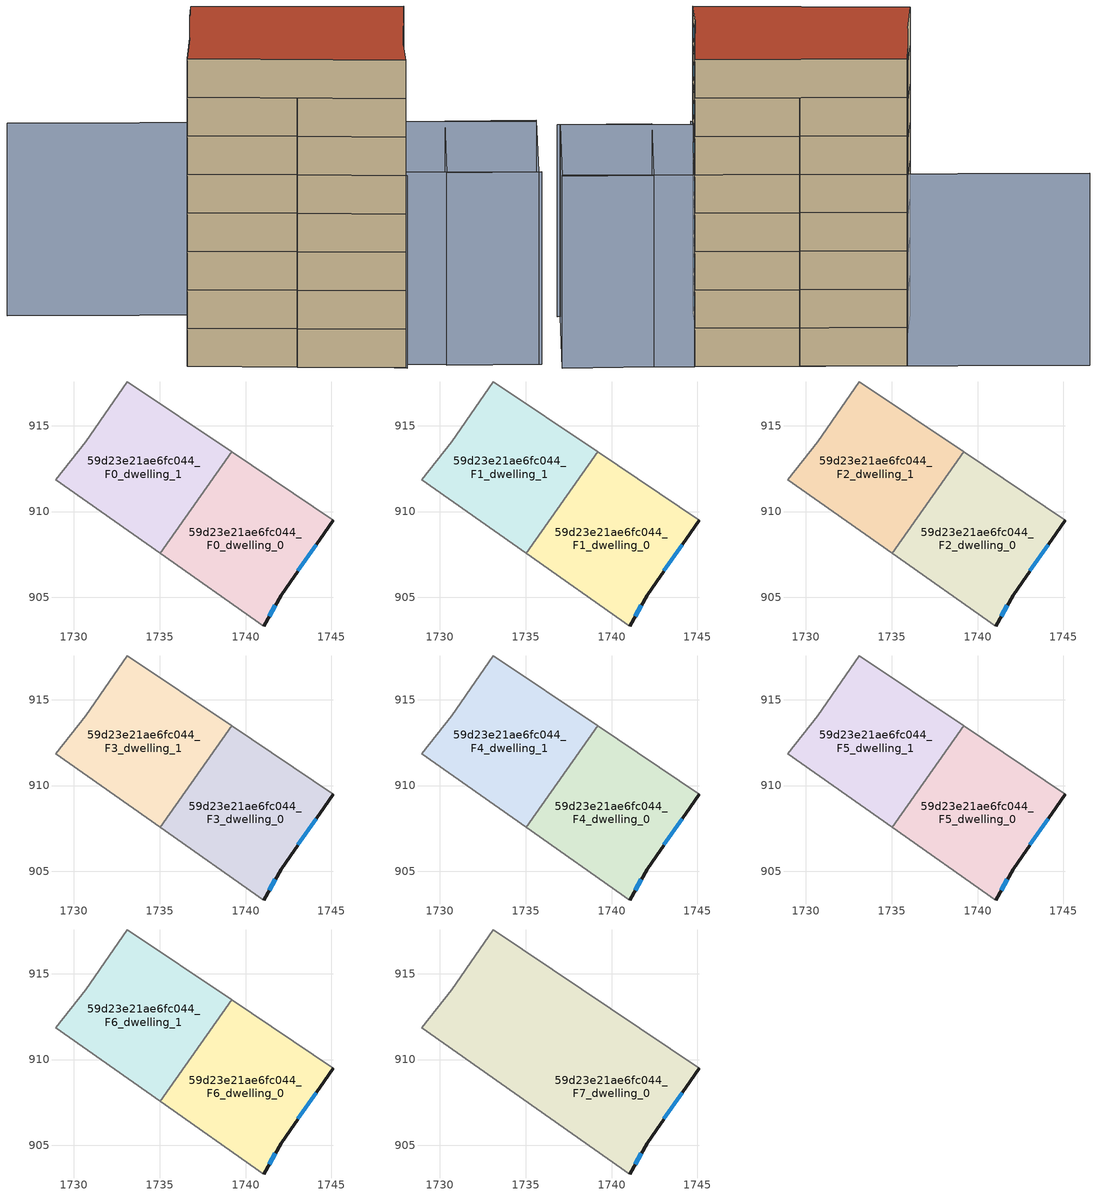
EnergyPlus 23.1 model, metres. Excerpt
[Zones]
59d23e21ae6fc044_F0_dwelling_0
 floor ground (EU_floor_Construction): 1745.1,909.51 1742.07,905.12 1741.05,903.34 1735.04,907.57 1739.19,913.47 z0
 wall outside (EU_wall_Construction): 1741.05,903.34 1742.07,905.12 1745.1,909.51 z0:3
 wall adiabatic (EU_wall_Construction): 1735.04,907.57 1741.05,903.34 / 1745.1,909.51 1739.19,913.47 z0:3
 wall to 59d23e21ae6fc044_F0_dwelling_1 (EU_wall_Construction): 1739.19,913.47 1735.04,907.57 z0:3
 window (EU_Window_Construction): 1743.06,906.55 1744.12,908.08 / 1741.38,903.92 1741.74,904.54 z0.98:2.02
59d23e21ae6fc044_F0_dwelling_1
 floor ground (EU_floor_Construction): 1739.19,913.47 1735.04,907.57 1728.95,911.84 1730.7,914.08 1732.31,916.44 1733.12,917.55 z0
 wall adiabatic (EU_wall_Construction): 1739.19,913.47 1733.12,917.55 1732.31,916.44 1730.7,914.08 1728.95,911.84 1735.04,907.57 z0:3
59d23e21ae6fc044_F1_dwelling_0
 floor to 59d23e21ae6fc044_F0_dwelling_0 (EU_floor_Construction): 1745.1,909.51 1742.07,905.12 1741.05,903.34 1735.04,907.57 1739.19,913.47 z3
 wall outside (EU_wall_Construction): 1741.05,903.34 1742.07,905.12 1745.1,909.51 z3:6
 wall adiabatic (EU_wall_Construction): 1735.04,907.57 1741.05,903.34 / 1745.1,909.51 1739.19,913.47 z3:6
 wall to 59d23e21ae6fc044_F1_dwelling_1 (EU_wall_Construction): 1739.19,913.47 1735.04,907.57 z3:6
 window (EU_Window_Construction): 1743.06,906.55 1744.12,908.08 / 1741.38,903.92 1741.74,904.54 z3.98:5.02
59d23e21ae6fc044_F1_dwelling_1
 floor to 59d23e21ae6fc044_F0_dwelling_1 (EU_floor_Construction): 1739.19,913.47 1735.04,907.57 1728.95,911.84 1730.7,914.08 1732.31,916.44 1733.12,917.55 z3
 wall adiabatic (EU_wall_Construction): 1739.19,913.47 1733.12,917.55 1732.31,916.44 1730.7,914.08 1728.95,911.84 1735.04,907.57 z3:6
59d23e21ae6fc044_F2_dwelling_0
 floor to 59d23e21ae6fc044_F1_dwelling_0 (EU_floor_Construction): 1745.1,909.51 1742.07,905.12 1741.05,903.34 1735.04,907.57 1739.19,913.47 z6
 wall outside (EU_wall_Construction): 1741.05,903.34 1742.07,905.12 1745.1,909.51 z6:9
 wall adiabatic (EU_wall_Construction): 1735.04,907.57 1741.05,903.34 / 1745.1,909.51 1739.19,913.47 z6:9
 wall to 59d23e21ae6fc044_F2_dwelling_1 (EU_wall_Construction): 1739.19,913.47 1735.04,907.57 z6:9
 window (EU_Window_Construction): 1743.06,906.55 1744.12,908.08 / 1741.38,903.92 1741.74,904.54 z6.98:8.02
59d23e21ae6fc044_F2_dwelling_1
 floor to 59d23e21ae6fc044_F1_dwelling_1 (EU_floor_Construction): 1739.19,913.47 1735.04,907.57 1728.95,911.84 1730.7,914.08 1732.31,916.44 1733.12,917.55 z6
 wall adiabatic (EU_wall_Construction): 1739.19,913.47 1733.12,917.55 1732.31,916.44 1730.7,914.08 1728.95,911.84 1735.04,907.57 z6:9
59d23e21ae6fc044_F3_dwelling_0
 floor to 59d23e21ae6fc044_F2_dwelling_0 (EU_floor_Construction): 1745.1,909.51 1742.07,905.12 1741.05,903.34 1735.04,907.57 1739.19,913.47 z9
 wall outside (EU_wall_Construction): 1741.05,903.34 1742.07,905.12 1745.1,909.51 z9:12
 wall adiabatic (EU_wall_Construction): 1735.04,907.57 1741.05,903.34 / 1745.1,909.51 1739.19,913.47 z9:12
 wall to 59d23e21ae6fc044_F3_dwelling_1 (EU_wall_Construction): 1739.19,913.47 1735.04,907.57 z9:12
 window (EU_Window_Construction): 1743.06,906.55 1744.12,908.08 / 1741.38,903.92 1741.74,904.54 z9.98:11.02
59d23e21ae6fc044_F3_dwelling_1
 floor to 59d23e21ae6fc044_F2_dwelling_1 (EU_floor_Construction): 1739.19,913.47 1735.04,907.57 1728.95,911.84 1730.7,914.08 1732.31,916.44 1733.12,917.55 z9
 wall adiabatic (EU_wall_Construction): 1739.19,913.47 1733.12,917.55 1732.31,916.44 1730.7,914.08 1728.95,911.84 1735.04,907.57 z9:12
59d23e21ae6fc044_F4_dwelling_0
 floor to 59d23e21ae6fc044_F3_dwelling_0 (EU_floor_Construction): 1745.1,909.51 1742.07,905.12 1741.05,903.34 1735.04,907.57 1739.19,913.47 z12
 wall outside (EU_wall_Construction): 1741.05,903.34 1742.07,905.12 1745.1,909.51 z12:15
 wall adiabatic (EU_wall_Construction): 1735.04,907.57 1741.05,903.34 / 1745.1,909.51 1739.19,913.47 z12:15
 wall to 59d23e21ae6fc044_F4_dwelling_1 (EU_wall_Construction): 1739.19,913.47 1735.04,907.57 z12:15
 window (EU_Window_Construction): 1743.06,906.55 1744.12,908.08 / 1741.38,903.92 1741.74,904.54 z12.98:14.02
59d23e21ae6fc044_F4_dwelling_1
 floor to 59d23e21ae6fc044_F3_dwelling_1 (EU_floor_Construction): 1739.19,913.47 1735.04,907.57 1728.95,911.84 1730.7,914.08 1732.31,916.44 1733.12,917.55 z12
 wall adiabatic (EU_wall_Construction): 1739.19,913.47 1733.12,917.55 1732.31,916.44 1730.7,914.08 1728.95,911.84 1735.04,907.57 z12:15
59d23e21ae6fc044_F5_dwelling_0
 floor to 59d23e21ae6fc044_F4_dwelling_0 (EU_floor_Construction): 1745.1,909.51 1742.07,905.12 1741.05,903.34 1735.04,907.57 1739.19,913.47 z15
 wall outside (EU_wall_Construction): 1741.05,903.34 1742.07,905.12 1745.1,909.51 z15:18
 wall adiabatic (EU_wall_Construction): 1735.04,907.57 1741.05,903.34 / 1745.1,909.51 1739.19,913.47 z15:18
 wall to 59d23e21ae6fc044_F5_dwelling_1 (EU_wall_Construction): 1739.19,913.47 1735.04,907.57 z15:18
 window (EU_Window_Construction): 1743.06,906.55 1744.12,908.08 / 1741.38,903.92 1741.74,904.54 z15.98:17.02
59d23e21ae6fc044_F5_dwelling_1
 floor to 59d23e21ae6fc044_F4_dwelling_1 (EU_floor_Construction): 1739.19,913.47 1735.04,907.57 1728.95,911.84 1730.7,914.08 1732.31,916.44 1733.12,917.55 z15
 wall adiabatic (EU_wall_Construction): 1739.19,913.47 1733.12,917.55 1732.31,916.44 1730.7,914.08 1728.95,911.84 1735.04,907.57 z15:18
59d23e21ae6fc044_F6_dwelling_0
 floor to 59d23e21ae6fc044_F5_dwelling_0 (EU_floor_Construction): 1745.1,909.51 1742.07,905.12 1741.05,903.34 1735.04,907.57 1739.19,913.47 z18
 wall outside (EU_wall_Construction): 1741.05,903.34 1742.07,905.12 1745.1,909.51 z18:21
 wall adiabatic (EU_wall_Construction): 1735.04,907.57 1741.05,903.34 / 1745.1,909.51 1739.19,913.47 z18:21
 wall to 59d23e21ae6fc044_F6_dwelling_1 (EU_wall_Construction): 1739.19,913.47 1735.04,907.57 z18:21
 window (EU_Window_Construction): 1743.06,906.55 1744.12,908.08 / 1741.38,903.92 1741.74,904.54 z18.98:20.02
59d23e21ae6fc044_F6_dwelling_1
 floor to 59d23e21ae6fc044_F5_dwelling_1 (EU_floor_Construction): 1739.19,913.47 1735.04,907.57 1728.95,911.84 1730.7,914.08 1732.31,916.44 1733.12,917.55 z18
 wall adiabatic (EU_wall_Construction): 1739.19,913.47 1733.12,917.55 1732.31,916.44 1730.7,914.08 1728.95,911.84 1735.04,907.57 z18:21
59d23e21ae6fc044_F7_dwelling_0
 floor to 59d23e21ae6fc044_F6_dwelling_0 (EU_floor_Construction): 1745.1,909.51 1742.07,905.12 1741.05,903.34 1735.04,907.57 1739.19,913.47 z21
 floor to 59d23e21ae6fc044_F6_dwelling_1 (EU_floor_Construction): 1739.19,913.47 1735.04,907.57 1728.95,911.84 1730.7,914.08 1732.31,916.44 1733.12,917.55 z21
 wall outside (EU_wall_Construction): 1741.05,903.34 1742.07,905.12 1745.1,909.51 z21:24
 wall adiabatic (EU_wall_Construction): 1745.1,909.51 1733.12,917.55 1732.31,916.44 1730.7,914.08 1728.95,911.84 1741.05,903.34 z21:24
 window (EU_Window_Construction): 1743.06,906.55 1744.12,908.08 / 1741.38,903.92 1741.74,904.54 z21.98:23.02
 roof outside (EU_roof_Construction): 1742.07,905.12 1745.1,909.51 1733.12,917.55 1732.31,916.44 1730.7,914.08 1728.95,911.84 1741.05,903.34 z24
shading: 1738.48,905.65 1748.95,898.57 / 1729.55,912.58 1741.15,903.26 / 1752.54,904.47 1722.82,924.46 / 1752.61,904.58 1748.78,898.69 / 1748.78,898.69 1743.58,902.08 / 1743.58,902.08 1747.41,907.96 / 1747.41,907.96 1752.61,904.58 z0:15
[Building]
EU S2 Campaign: North Axis=0; Terrain=City; Solar Distribution=FullExterior
[Site:Location]
Bologna: Latitude=44.5; Longitude=11.25; Time Zone=1; Elevation=37
[SizingPeriod:WeatherFileDays]
AnnualSizingPeriod: Begin Month=1; Begin Day of Month=1; End Month=12; End Day of Month=31; Day of Week for Start Day=Monday; Use Weather File Daylight Saving Period=No; Use Weather File Rain and Snow Indicators=No
[MATERIAL]
EU_InternalMass_Material: Roughness=MediumRough; Thickness=0.1; Conductivity=1; Density=1800; Specific Heat=900; Thermal Absorptance=0.9; Solar Absorptance=0.7; Visible Absorptance=0.7
[MATERIAL:NOMASS] Roughness=MediumRough; Thermal Absorptance=0.9; Solar Absorptance=0.7; Visible Absorptance=0.7
Name | Thermal Resistance
EU_wall_NoMass | 0.905828
EU_roof_NoMass | 0.37593
EU_floor_NoMass | 0.67114
[WINDOWMATERIAL:SIMPLEGLAZINGSYSTEM]
EU_Window_SimpleGlazing: UFactor=4.52486; Solar Heat Gain Coefficient=0.85; Visible Transmittance=0.85
[CONSTRUCTION]
EU_wall_Construction: EU_wall_NoMass
EU_roof_Construction: EU_roof_NoMass
EU_floor_Construction: EU_floor_NoMass
EU_Window_Construction: EU_Window_SimpleGlazing
EU_InternalMass_Construction: EU_InternalMass_Material
[ZONE] Type=1; Multiplier=1; Ceiling Height=autocalculate; Floor Area=autocalculate; Part of Total Floor Area=Yes
Name | Volume
59d23e21ae6fc044_F0_dwelling_0; 59d23e21ae6fc044_F1_dwelling_0; 59d23e21ae6fc044_F2_dwelling_0; 59d23e21ae6fc044_F3_dwelling_0; 59d23e21ae6fc044_F4_dwelling_0; 59d23e21ae6fc044_F5_dwelling_0; 59d23e21ae6fc044_F6_dwelling_0 | 157.124
59d23e21ae6fc044_F7_dwelling_0 | 314.245
59d23e21ae6fc044_F0_dwelling_1; 59d23e21ae6fc044_F1_dwelling_1; 59d23e21ae6fc044_F2_dwelling_1; 59d23e21ae6fc044_F3_dwelling_1; 59d23e21ae6fc044_F4_dwelling_1; 59d23e21ae6fc044_F5_dwelling_1; 59d23e21ae6fc044_F6_dwelling_1 | 157.121
[INTERNALMASS] Construction=EU_InternalMass_Construction
Name | Zone or ZoneList | Surface Area
59d23e21ae6fc044_F0_dwelling_0_EU_InternalMass | 59d23e21ae6fc044_F0_dwelling_0 | 52.3748
59d23e21ae6fc044_F0_dwelling_1_EU_InternalMass | 59d23e21ae6fc044_F0_dwelling_1 | 52.3736
59d23e21ae6fc044_F1_dwelling_0_EU_InternalMass | 59d23e21ae6fc044_F1_dwelling_0 | 52.3748
59d23e21ae6fc044_F1_dwelling_1_EU_InternalMass | 59d23e21ae6fc044_F1_dwelling_1 | 52.3736
59d23e21ae6fc044_F2_dwelling_0_EU_InternalMass | 59d23e21ae6fc044_F2_dwelling_0 | 52.3748
59d23e21ae6fc044_F2_dwelling_1_EU_InternalMass | 59d23e21ae6fc044_F2_dwelling_1 | 52.3736
59d23e21ae6fc044_F3_dwelling_0_EU_InternalMass | 59d23e21ae6fc044_F3_dwelling_0 | 52.3748
59d23e21ae6fc044_F3_dwelling_1_EU_InternalMass | 59d23e21ae6fc044_F3_dwelling_1 | 52.3736
59d23e21ae6fc044_F4_dwelling_0_EU_InternalMass | 59d23e21ae6fc044_F4_dwelling_0 | 52.3748
59d23e21ae6fc044_F4_dwelling_1_EU_InternalMass | 59d23e21ae6fc044_F4_dwelling_1 | 52.3736
59d23e21ae6fc044_F5_dwelling_0_EU_InternalMass | 59d23e21ae6fc044_F5_dwelling_0 | 52.3748
59d23e21ae6fc044_F5_dwelling_1_EU_InternalMass | 59d23e21ae6fc044_F5_dwelling_1 | 52.3736
59d23e21ae6fc044_F6_dwelling_0_EU_InternalMass | 59d23e21ae6fc044_F6_dwelling_0 | 52.3748
59d23e21ae6fc044_F6_dwelling_1_EU_InternalMass | 59d23e21ae6fc044_F6_dwelling_1 | 52.3736
59d23e21ae6fc044_F7_dwelling_0_EU_InternalMass | 59d23e21ae6fc044_F7_dwelling_0 | 104.754
[OTHEREQUIPMENT] Fuel Type=Electricity; Design Level Calculation Method=Watts/Area; Power per Zone Floor Area=1; Fraction Latent=0; Fraction Radiant=0; Fraction Lost=0; Carbon Dioxide Generation Rate=0; EndUse Subcategory=EU_Step8_InternalGains
Name | Zone or ZoneList or Space or SpaceList | Schedule
EU_Step8_InternalGain_59d23e21ae6fc044_F0_dwelling_0_f000 | 59d23e21ae6fc044_F0_dwelling_0 | EU_Step8_GainSchedule_59d23e21ae6fc044_F0_dwelling_0_f000
EU_Step8_InternalGain_59d23e21ae6fc044_F0_dwelling_1_f000 | 59d23e21ae6fc044_F0_dwelling_1 | EU_Step8_GainSchedule_59d23e21ae6fc044_F0_dwelling_1_f000
EU_Step8_InternalGain_59d23e21ae6fc044_F1_dwelling_0_f000 | 59d23e21ae6fc044_F1_dwelling_0 | EU_Step8_GainSchedule_59d23e21ae6fc044_F1_dwelling_0_f000
EU_Step8_InternalGain_59d23e21ae6fc044_F1_dwelling_1_f000 | 59d23e21ae6fc044_F1_dwelling_1 | EU_Step8_GainSchedule_59d23e21ae6fc044_F1_dwelling_1_f000
EU_Step8_InternalGain_59d23e21ae6fc044_F2_dwelling_0_f000 | 59d23e21ae6fc044_F2_dwelling_0 | EU_Step8_GainSchedule_59d23e21ae6fc044_F2_dwelling_0_f000
EU_Step8_InternalGain_59d23e21ae6fc044_F2_dwelling_1_f000 | 59d23e21ae6fc044_F2_dwelling_1 | EU_Step8_GainSchedule_59d23e21ae6fc044_F2_dwelling_1_f000
EU_Step8_InternalGain_59d23e21ae6fc044_F3_dwelling_0_f000 | 59d23e21ae6fc044_F3_dwelling_0 | EU_Step8_GainSchedule_59d23e21ae6fc044_F3_dwelling_0_f000
EU_Step8_InternalGain_59d23e21ae6fc044_F3_dwelling_1_f000 | 59d23e21ae6fc044_F3_dwelling_1 | EU_Step8_GainSchedule_59d23e21ae6fc044_F3_dwelling_1_f000
EU_Step8_InternalGain_59d23e21ae6fc044_F4_dwelling_0_f000 | 59d23e21ae6fc044_F4_dwelling_0 | EU_Step8_GainSchedule_59d23e21ae6fc044_F4_dwelling_0_f000
EU_Step8_InternalGain_59d23e21ae6fc044_F4_dwelling_1_f000 | 59d23e21ae6fc044_F4_dwelling_1 | EU_Step8_GainSchedule_59d23e21ae6fc044_F4_dwelling_1_f000
EU_Step8_InternalGain_59d23e21ae6fc044_F5_dwelling_0_f000 | 59d23e21ae6fc044_F5_dwelling_0 | EU_Step8_GainSchedule_59d23e21ae6fc044_F5_dwelling_0_f000
EU_Step8_InternalGain_59d23e21ae6fc044_F5_dwelling_1_f000 | 59d23e21ae6fc044_F5_dwelling_1 | EU_Step8_GainSchedule_59d23e21ae6fc044_F5_dwelling_1_f000
EU_Step8_InternalGain_59d23e21ae6fc044_F6_dwelling_0_f000 | 59d23e21ae6fc044_F6_dwelling_0 | EU_Step8_GainSchedule_59d23e21ae6fc044_F6_dwelling_0_f000
EU_Step8_InternalGain_59d23e21ae6fc044_F6_dwelling_1_f000 | 59d23e21ae6fc044_F6_dwelling_1 | EU_Step8_GainSchedule_59d23e21ae6fc044_F6_dwelling_1_f000
EU_Step8_InternalGain_59d23e21ae6fc044_F7_dwelling_0_f000 | 59d23e21ae6fc044_F7_dwelling_0 | EU_Step8_GainSchedule_59d23e21ae6fc044_F7_dwelling_0_f000
[ZONEVENTILATION:DESIGNFLOWRATE] Schedule=EU_AlwaysOn; Design Flow Rate Calculation Method=AirChanges/Hour; Air Changes per Hour=0.73129; Ventilation Type=Natural; Fan Pressure Rise=0; Fan Total Efficiency=1; Constant Term Coefficient=1; Temperature Term Coefficient=0; Velocity Term Coefficient=0; Velocity Squared Term Coefficient=0; Minimum Indoor Temperature=-100; Maximum Indoor Temperature=100; Delta Temperature=-100; Minimum Outdoor Temperature=-100; Maximum Outdoor Temperature=100; Maximum Wind Speed=40
Name | Zone or ZoneList or Space or SpaceList
EU_ConstantAir_59d23e21ae6fc044_F0_dwelling_0 | 59d23e21ae6fc044_F0_dwelling_0
EU_ConstantAir_59d23e21ae6fc044_F0_dwelling_1 | 59d23e21ae6fc044_F0_dwelling_1
EU_ConstantAir_59d23e21ae6fc044_F1_dwelling_0 | 59d23e21ae6fc044_F1_dwelling_0
EU_ConstantAir_59d23e21ae6fc044_F1_dwelling_1 | 59d23e21ae6fc044_F1_dwelling_1
EU_ConstantAir_59d23e21ae6fc044_F2_dwelling_0 | 59d23e21ae6fc044_F2_dwelling_0
EU_ConstantAir_59d23e21ae6fc044_F2_dwelling_1 | 59d23e21ae6fc044_F2_dwelling_1
EU_ConstantAir_59d23e21ae6fc044_F3_dwelling_0 | 59d23e21ae6fc044_F3_dwelling_0
EU_ConstantAir_59d23e21ae6fc044_F3_dwelling_1 | 59d23e21ae6fc044_F3_dwelling_1
EU_ConstantAir_59d23e21ae6fc044_F4_dwelling_0 | 59d23e21ae6fc044_F4_dwelling_0
EU_ConstantAir_59d23e21ae6fc044_F4_dwelling_1 | 59d23e21ae6fc044_F4_dwelling_1
EU_ConstantAir_59d23e21ae6fc044_F5_dwelling_0 | 59d23e21ae6fc044_F5_dwelling_0
EU_ConstantAir_59d23e21ae6fc044_F5_dwelling_1 | 59d23e21ae6fc044_F5_dwelling_1
EU_ConstantAir_59d23e21ae6fc044_F6_dwelling_0 | 59d23e21ae6fc044_F6_dwelling_0
EU_ConstantAir_59d23e21ae6fc044_F6_dwelling_1 | 59d23e21ae6fc044_F6_dwelling_1
EU_ConstantAir_59d23e21ae6fc044_F7_dwelling_0 | 59d23e21ae6fc044_F7_dwelling_0
[HVACTEMPLATE:THERMOSTAT] Constant Heating Setpoint=20; Constant Cooling Setpoint=50
EU_HeatOnly_59d23e21ae6fc044_F0_dwelling_0; EU_HeatOnly_59d23e21ae6fc044_F0_dwelling_1; EU_HeatOnly_59d23e21ae6fc044_F1_dwelling_0; EU_HeatOnly_59d23e21ae6fc044_F1_dwelling_1; EU_HeatOnly_59d23e21ae6fc044_F2_dwelling_0; EU_HeatOnly_59d23e21ae6fc044_F2_dwelling_1; EU_HeatOnly_59d23e21ae6fc044_F3_dwelling_0; EU_HeatOnly_59d23e21ae6fc044_F3_dwelling_1; EU_HeatOnly_59d23e21ae6fc044_F4_dwelling_0; EU_HeatOnly_59d23e21ae6fc044_F4_dwelling_1; EU_HeatOnly_59d23e21ae6fc044_F5_dwelling_0; EU_HeatOnly_59d23e21ae6fc044_F5_dwelling_1; EU_HeatOnly_59d23e21ae6fc044_F6_dwelling_0; EU_HeatOnly_59d23e21ae6fc044_F6_dwelling_1; EU_HeatOnly_59d23e21ae6fc044_F7_dwelling_0
[HVACTEMPLATE:ZONE:IDEALLOADSAIRSYSTEM] System Availability Schedule=EU_AlwaysOn; Maximum Heating Supply Air Temperature=50; Minimum Cooling Supply Air Temperature=13; Maximum Heating Supply Air Humidity Ratio=0.0156; Minimum Cooling Supply Air Humidity Ratio=0.0077; Heating Limit=NoLimit; Cooling Limit=NoLimit; Heating Availability Schedule=EU_AlwaysOn; Cooling Availability Schedule=EU_CoolingOff; Dehumidification Control Type=ConstantSensibleHeatRatio; Cooling Sensible Heat Ratio=0.7; Dehumidification Setpoint=60; Humidification Control Type=None; Humidification Setpoint=30; Outdoor Air Method=None; Outdoor Air Flow Rate per Person=0.00944; Outdoor Air Flow Rate per Zone Floor Area=0; Outdoor Air Flow Rate per Zone=0; Demand Controlled Ventilation Type=None; Outdoor Air Economizer Type=NoEconomizer; Heat Recovery Type=None; Sensible Heat Recovery Effectiveness=0.7; Latent Heat Recovery Effectiveness=0.65
Name | Template Thermostat
59d23e21ae6fc044_F0_dwelling_0 | EU_HeatOnly_59d23e21ae6fc044_F0_dwelling_0
59d23e21ae6fc044_F0_dwelling_1 | EU_HeatOnly_59d23e21ae6fc044_F0_dwelling_1
59d23e21ae6fc044_F1_dwelling_0 | EU_HeatOnly_59d23e21ae6fc044_F1_dwelling_0
59d23e21ae6fc044_F1_dwelling_1 | EU_HeatOnly_59d23e21ae6fc044_F1_dwelling_1
59d23e21ae6fc044_F2_dwelling_0 | EU_HeatOnly_59d23e21ae6fc044_F2_dwelling_0
59d23e21ae6fc044_F2_dwelling_1 | EU_HeatOnly_59d23e21ae6fc044_F2_dwelling_1
59d23e21ae6fc044_F3_dwelling_0 | EU_HeatOnly_59d23e21ae6fc044_F3_dwelling_0
59d23e21ae6fc044_F3_dwelling_1 | EU_HeatOnly_59d23e21ae6fc044_F3_dwelling_1
59d23e21ae6fc044_F4_dwelling_0 | EU_HeatOnly_59d23e21ae6fc044_F4_dwelling_0
59d23e21ae6fc044_F4_dwelling_1 | EU_HeatOnly_59d23e21ae6fc044_F4_dwelling_1
59d23e21ae6fc044_F5_dwelling_0 | EU_HeatOnly_59d23e21ae6fc044_F5_dwelling_0
59d23e21ae6fc044_F5_dwelling_1 | EU_HeatOnly_59d23e21ae6fc044_F5_dwelling_1
59d23e21ae6fc044_F6_dwelling_0 | EU_HeatOnly_59d23e21ae6fc044_F6_dwelling_0
59d23e21ae6fc044_F6_dwelling_1 | EU_HeatOnly_59d23e21ae6fc044_F6_dwelling_1
59d23e21ae6fc044_F7_dwelling_0 | EU_HeatOnly_59d23e21ae6fc044_F7_dwelling_0
[SIZING:ZONE] Zone Cooling Design Supply Air Temperature Input Method=SupplyAirTemperature; Zone Cooling Design Supply Air Temperature=13; Zone Heating Design Supply Air Temperature Input Method=SupplyAirTemperature; Zone Heating Design Supply Air Temperature=50; Zone Cooling Design Supply Air Humidity Ratio=0.008; Zone Heating Design Supply Air Humidity Ratio=0.008; Cooling Design Air Flow Method=DesignDay; Cooling Design Air Flow Rate=0; Cooling Minimum Air Flow per Zone Floor Area=0.000762; Cooling Minimum Air Flow=0; Cooling Minimum Air Flow Fraction=0.2; Heating Design Air Flow Method=DesignDay; Heating Design Air Flow Rate=0; Heating Maximum Air Flow per Zone Floor Area=0.002032; Heating Maximum Air Flow=0.141576; Heating Maximum Air Flow Fraction=0.3; Account for Dedicated Outdoor Air System=No; Dedicated Outdoor Air System Control Strategy=NeutralSupplyAir; Dedicated Outdoor Air Low Setpoint Temperature for Design=autosize; Dedicated Outdoor Air High Setpoint Temperature for Design=autosize; Zone Load Sizing Method=Sensible Load Only No Latent Load; Zone Latent Cooling Design Supply Air Humidity Ratio Input Method=HumidityRatioDifference; Zone Cooling Design Supply Air Humidity Ratio Difference=0.005; Zone Latent Heating Design Supply Air Humidity Ratio Input Method=HumidityRatioDifference; Zone Humidification Design Supply Air Humidity Ratio Difference=0.005
59d23e21ae6fc044_F0_dwelling_0; 59d23e21ae6fc044_F0_dwelling_1; 59d23e21ae6fc044_F1_dwelling_0; 59d23e21ae6fc044_F1_dwelling_1; 59d23e21ae6fc044_F2_dwelling_0; 59d23e21ae6fc044_F2_dwelling_1; 59d23e21ae6fc044_F3_dwelling_0; 59d23e21ae6fc044_F3_dwelling_1; 59d23e21ae6fc044_F4_dwelling_0; 59d23e21ae6fc044_F4_dwelling_1; 59d23e21ae6fc044_F5_dwelling_0; 59d23e21ae6fc044_F5_dwelling_1; 59d23e21ae6fc044_F6_dwelling_0; 59d23e21ae6fc044_F6_dwelling_1; 59d23e21ae6fc044_F7_dwelling_0
[SCHEDULE:CONSTANT]
Name | Hourly Value
EU_AlwaysOn | 1
EU_CoolingOff | 0
[SCHEDULE:FILE] Column Number=1; Rows to Skip at Top=0; Number of Hours of Data=8760; Column Separator=Comma; Interpolate to Timestep=No; Minutes per Item=60; Adjust Schedule for Daylight Savings=Yes
Name | File
EU_Step8_GainSchedule_59d23e21ae6fc044_F0_dwelling_0_f000 | ../../schedules/59d23e21ae6fc044/59d23e21ae6fc044_F0_dwelling_0_f000_gain.csv
EU_Step8_GainSchedule_59d23e21ae6fc044_F0_dwelling_1_f000 | ../../schedules/59d23e21ae6fc044/59d23e21ae6fc044_F0_dwelling_1_f000_gain.csv
EU_Step8_GainSchedule_59d23e21ae6fc044_F1_dwelling_0_f000 | ../../schedules/59d23e21ae6fc044/59d23e21ae6fc044_F1_dwelling_0_f000_gain.csv
EU_Step8_GainSchedule_59d23e21ae6fc044_F1_dwelling_1_f000 | ../../schedules/59d23e21ae6fc044/59d23e21ae6fc044_F1_dwelling_1_f000_gain.csv
EU_Step8_GainSchedule_59d23e21ae6fc044_F2_dwelling_0_f000 | ../../schedules/59d23e21ae6fc044/59d23e21ae6fc044_F2_dwelling_0_f000_gain.csv
EU_Step8_GainSchedule_59d23e21ae6fc044_F2_dwelling_1_f000 | ../../schedules/59d23e21ae6fc044/59d23e21ae6fc044_F2_dwelling_1_f000_gain.csv
EU_Step8_GainSchedule_59d23e21ae6fc044_F3_dwelling_0_f000 | ../../schedules/59d23e21ae6fc044/59d23e21ae6fc044_F3_dwelling_0_f000_gain.csv
EU_Step8_GainSchedule_59d23e21ae6fc044_F3_dwelling_1_f000 | ../../schedules/59d23e21ae6fc044/59d23e21ae6fc044_F3_dwelling_1_f000_gain.csv
EU_Step8_GainSchedule_59d23e21ae6fc044_F4_dwelling_0_f000 | ../../schedules/59d23e21ae6fc044/59d23e21ae6fc044_F4_dwelling_0_f000_gain.csv
EU_Step8_GainSchedule_59d23e21ae6fc044_F4_dwelling_1_f000 | ../../schedules/59d23e21ae6fc044/59d23e21ae6fc044_F4_dwelling_1_f000_gain.csv
EU_Step8_GainSchedule_59d23e21ae6fc044_F5_dwelling_0_f000 | ../../schedules/59d23e21ae6fc044/59d23e21ae6fc044_F5_dwelling_0_f000_gain.csv
EU_Step8_GainSchedule_59d23e21ae6fc044_F5_dwelling_1_f000 | ../../schedules/59d23e21ae6fc044/59d23e21ae6fc044_F5_dwelling_1_f000_gain.csv
EU_Step8_GainSchedule_59d23e21ae6fc044_F6_dwelling_0_f000 | ../../schedules/59d23e21ae6fc044/59d23e21ae6fc044_F6_dwelling_0_f000_gain.csv
EU_Step8_GainSchedule_59d23e21ae6fc044_F6_dwelling_1_f000 | ../../schedules/59d23e21ae6fc044/59d23e21ae6fc044_F6_dwelling_1_f000_gain.csv
EU_Step8_GainSchedule_59d23e21ae6fc044_F7_dwelling_0_f000 | ../../schedules/59d23e21ae6fc044/59d23e21ae6fc044_F7_dwelling_0_f000_gain.csv
